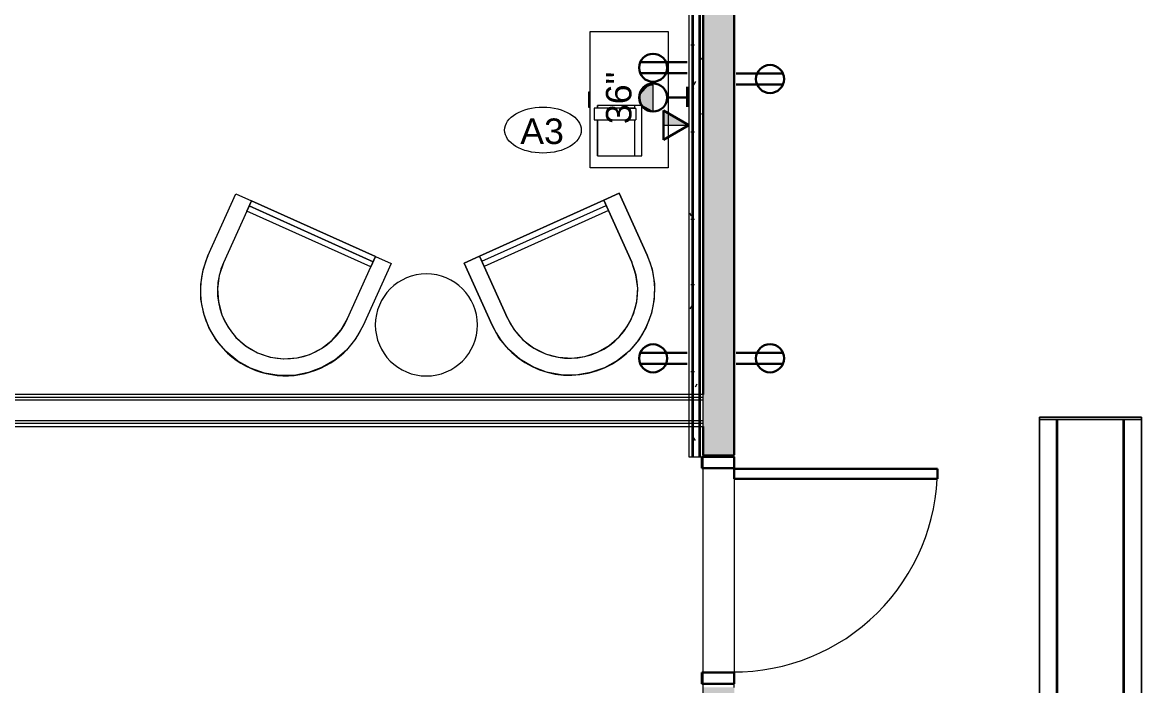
# Model space of a CAD drawing. Header units: inches. Extents: x -1176 to 1482, y -2527 to 978.
# Drawn here: x 972.7 to 1170, y 359.3 to 476.3 of the extents above; entities that cross this region are included whole.
import ezdxf

# ---------------------------------------------------------------- set-up
doc = ezdxf.new("R2010")
doc.units = ezdxf.units.IN
doc.header["$MEASUREMENT"] = 0
for name, color, linetype, lineweight in [('A-ANNO-NOTE', 131, 'Continuous', 40), ('A-DOOR', 31, 'Continuous', 18), ('A-DOOR-FRAM', 31, 'Continuous', 30), ('A-WALL', 113, 'Continuous', 18), ('A-WALL-PATT', 111, 'Continuous', 18), ('I-FURN', 30, 'Continuous', 9), ('I-WALL', 2, 'Continuous', 18), ('Q-SPCQ', 91, 'Continuous', 9), ('Q-SPCQ-IDEN', 132, 'Continuous', 9)]:
    doc.layers.add(name, color=color, linetype=linetype, lineweight=lineweight)
doc.styles.add('Arial', font='arial.ttf', dxfattribs={"height": 4.5})
doc.styles.add('Swis721 Lt BT', font='swissl.ttf', dxfattribs={"height": 4.5})
pattern_1 = [(0, (0, 0), (15.36, 3.84), [0.634, -10.886, 0.634, -10.886, -61.44]), (0, (0, 0), (15.36, 3.84), [-23.04, 0.634, -22.406, 0.634, -10.886, -26.88]), (0, (0, 0), (15.36, 3.84), [-57.6, 0.634, -7.046, 0.634, -18.566]), (120, (5.76, 1.92), (-11.005538, 11.38215), [0.634, -10.886, 0.634, -10.886, -61.44]), (120, (5.76, 1.92), (-11.005538, 11.38215), [-23.04, 0.634, -22.406, 0.634, -10.886, -26.88]), (120, (5.76, 1.92), (-11.005538, 11.38215), [-57.6, 0.634, -7.046, 0.634, -18.566]), (240, (7.68, 9.6), (-4.354462, -15.22215), [0.634, -10.886, 0.634, -10.886, -61.44]), (240, (7.68, 9.6), (-4.354462, -15.22215), [-23.04, 0.634, -22.406, 0.634, -10.886, -26.88]), (240, (7.68, 9.6), (-4.354462, -15.22215), [-57.6, 0.634, -7.046, 0.634, -18.566])]

# ---------------------------------------------------------------- blocks, each defined once
blk = doc.blocks.new('Bed_Side_Table_5122 - T-4-6544723-3rd Floor Power _ Signal')
at = {"layer": 'I-FURN'}
for p, q in [((-1.38, 10), (1.38, 10)), ((-1.38, 9.79), (-1.38, 10)), ((1.38, 10), (1.38, 9.79)), ((-12, 9.79), (-1.38, 9.79)), ((-12, -3.99), (-12, 9.79)), ((-1.38, 9.79), (1.38, 9.79)), ((1.38, 9.79), (12, 9.79)), ((12, 9.79), (12, -3.99)), ((12, -3.99), (-12, -3.99))]:
    blk.add_line(p, q, dxfattribs=at)
blk = doc.blocks.new('F-Chairs - LC-3-V32-3rd Floor Power _ Signal')
at = {"layer": 'I-FURN'}
for p, q in [((-15, 27), (-12, 27)), ((-15, 15), (-15, 27)), ((-15, 15), (-15, 27)), ((-15, 27), (-12, 27)), ((-15, 15), (-15, 27)), ((-15, 27), (-12, 27)), ((-12, 27), (-12, 15)), ((-12, 27), (12, 27)), ((-12, 27), (12, 27)), ((-12, 27), (12, 27)), ((12, 27), (-12, 27)), ((-12, 25), (-12, 27)), ((-12, 27), (-12, 26)), ((-12, 27), (-12, 15)), ((-12, 27), (-12, 15)), ((12, 26), (-12, 26)), ((-12, 26), (-12, 25)), ((-12, 26), (12, 26)), ((12, 27), (15, 27)), ((12, 15), (12, 27)), ((12, 27), (15, 27)), ((12, 27), (15, 27)), ((12, 26), (12, 27)), ((12, 27), (12, 25)), ((12, 15), (12, 27)), ((12, 15), (12, 27)), ((12, 25), (12, 26)), ((15, 27), (15, 15)), ((15, 27), (15, 15)), ((15, 27), (15, 15)), ((12, 25), (-12, 25))]:
    blk.add_line(p, q, dxfattribs=at)
at = {"layer": 'I-FURN', "flags": 128}
for points in [[(15, 15), (14.77, 12.4), (14.1, 9.87), (12.99, 7.5), (11.49, 5.36), (9.64, 3.51), (7.5, 2.01), (5.13, 0.9), (2.6, 0.23), (0, 0), (-2.6, 0.23), (-5.13, 0.9), (-7.5, 2.01), (-9.64, 3.51), (-11.49, 5.36), (-12.99, 7.5), (-14.1, 9.87), (-14.77, 12.4), (-15, 15)], [(-12, 15), (-11.77, 12.66), (-11.09, 10.41), (-9.98, 8.33), (-8.49, 6.51), (-6.67, 5.02), (-4.59, 3.91), (-2.34, 3.23), (0, 3), (2.34, 3.23), (4.59, 3.91), (6.67, 5.02), (8.49, 6.51), (9.98, 8.33), (11.09, 10.41), (11.77, 12.66), (12, 15)]]:
    blk.add_lwpolyline(points, dxfattribs=at)
at = {"layer": 'I-FURN'}
for radius, end in [(15, 0), (15, 0), (12, 360), (12, 360)]:
    blk.add_arc((0, 15), radius, 180, end, dxfattribs=at)
blk = doc.blocks.new('F-Chairs - LC-3-V33-3rd Floor Power _ Signal')
at = {"layer": 'I-FURN'}
for p, q in [((-15, -15), (-15, -27)), ((-15, -27), (-15, -15)), ((-15, -27), (-15, -15)), ((-12, -27), (-12, -15)), ((-12, -15), (-12, -27)), ((-12, -15), (-12, -27)), ((12, -15), (12, -27)), ((12, -27), (12, -15)), ((12, -27), (12, -15)), ((15, -27), (15, -15)), ((15, -15), (15, -27)), ((15, -15), (15, -27)), ((-12, -27), (-12, -25)), ((-12, -25), (-12, -26)), ((-12, -25), (12, -25)), ((12, -26), (12, -25)), ((12, -25), (12, -27)), ((-15, -27), (-12, -27)), ((-12, -27), (-15, -27)), ((-12, -27), (-15, -27)), ((12, -26), (-12, -26)), ((-12, -26), (-12, -27)), ((12, -26), (-12, -26)), ((12, -27), (-12, -27)), ((12, -27), (-12, -27)), ((-12, -27), (12, -27)), ((12, -27), (-12, -27)), ((12, -27), (12, -26)), ((12, -27), (15, -27)), ((15, -27), (12, -27)), ((15, -27), (12, -27))]:
    blk.add_line(p, q, dxfattribs=at)
at = {"layer": 'I-FURN', "flags": 128}
for points in [[(-15, -15), (-14.77, -12.4), (-14.1, -9.87), (-12.99, -7.5), (-11.49, -5.36), (-9.64, -3.51), (-7.5, -2.01), (-5.13, -0.9), (-2.6, -0.23), (0, 0), (2.6, -0.23), (5.13, -0.9), (7.5, -2.01), (9.64, -3.51), (11.49, -5.36), (12.99, -7.5), (14.1, -9.87), (14.77, -12.4), (15, -15)], [(12, -15), (11.77, -12.66), (11.09, -10.41), (9.98, -8.33), (8.49, -6.51), (6.67, -5.02), (4.59, -3.91), (2.34, -3.23), (0, -3), (-2.34, -3.23), (-4.59, -3.91), (-6.67, -5.02), (-8.49, -6.51), (-9.98, -8.33), (-11.09, -10.41), (-11.77, -12.66), (-12, -15)]]:
    blk.add_lwpolyline(points, dxfattribs=at)
at = {"layer": 'I-FURN'}
for radius, start in [(15, 360), (15, 360), (12, 0), (12, 0)]:
    blk.add_arc((0, -15), radius, start, 180, dxfattribs=at)
blk = doc.blocks.new('Table-Dining Round - 18_ Diameter - 18_ H-6411050-3rd Floor Power _ Signal')
at = {"layer": 'I-FURN'}
for start, end in [(90, 270), (270, 90)]:
    blk.add_arc((4.08, -7.28), 9, start, end, dxfattribs=at)
blk = doc.blocks.new('Speaker_Phone_6931 - Phone-6780614-3rd Floor Power _ Signal')
at = {"layer": 'Q-SPCQ'}
for p, q in [((-7.79, 12.24), (-14.18, 12.24)), ((-14.18, 12.24), (-14.18, 4.45)), ((-14.18, 12.24), (-7.79, 12.24)), ((-14.18, 12.24), (-14.18, 4.45)), ((-5.77, 12.85), (-7.79, 12.85)), ((-7.79, 12.85), (-7.79, 12.24)), ((-5.77, 12.85), (-7.79, 12.85)), ((-7.79, 12.85), (-7.79, 5.69)), ((-5.79, 12.24), (-5.3, 12.24)), ((-5.77, 12.24), (-5.77, 12.85)), ((-5.77, 5.69), (-5.77, 12.85)), ((-5.3, 12.24), (-5.77, 12.24)), ((-5.3, 4.45), (-5.3, 12.24)), ((-5.3, 4.45), (-5.3, 12.24)), ((-7.79, 6.51), (-7.79, 5.51)), ((-5.79, 5.51), (-5.79, 6.51)), ((-14.18, 5.69), (-7.79, 5.69)), ((-14.18, 4.45), (-5.3, 4.45)), ((-14.18, 4.45), (-5.3, 4.45)), ((-5.79, 5.51), (-7.79, 5.51)), ((-5.79, 5.69), (-5.3, 5.69))]:
    blk.add_line(p, q, dxfattribs=at)
blk = doc.blocks.new('Single Flush - D13 3_ X 8_-8260079-3rd Floor Power _ Signal')
at = {"layer": 'A-DOOR', "lineweight": 30}
for p, q in [((16.15625, -2.75), (17.90625, -2.75)), ((16.15625, -38.5625), (16.15625, -2.75)), ((17.90625, -2.75), (17.90625, -38.5625)), ((17.90625, -38.5625), (16.15625, -38.5625))]:
    blk.add_line(p, q, dxfattribs=at)
at = {"layer": 'A-DOOR', "lineweight": 9}
blk.add_arc((17.90625, -2.75), 35.8125, 179.5, 270, dxfattribs=at)
at = {"layer": 'A-DOOR-FRAM'}
for p, q in [((-20, 3), (-20, -2.75)), ((-20, 3), (-18, 3)), ((-18, 3), (-18, -2.75)), ((18.000004, 3), (18.000004, -2.75)), ((18.000004, 3), (20.000004, 3)), ((20.000004, 3), (20.000004, -2.75)), ((-20, -2.75), (-18, -2.75)), ((18.000004, -2.75), (20.000004, -2.75))]:
    blk.add_line(p, q, dxfattribs=at)
blk = doc.blocks.new('Ayre_Bench_____-_HighTower_13282 - Slat-7497042-3rd Floor Power _ Signal')
at = {"layer": 'I-FURN'}
for p, q in [((30, 7.37), (-30, 7.37)), ((-30, 7.37), (-30, -10.63)), ((-30, -10.63), (-30, 7.37)), ((-30, 7.37), (30, 7.37)), ((-29.63, 7.37), (-30, 7.37)), ((-30, 7.37), (-29.63, 7.37)), ((-30, 7.37), (-30, -10.63)), ((-30, 7.37), (-30, -10.63)), ((-29.63, -10.63), (-29.63, 7.37)), ((-29.63, 7.37), (-29.63, 4.37)), ((29.62, 7.37), (30, 7.37)), ((30, 7.37), (29.62, 7.37)), ((29.62, 4.37), (29.62, 7.37)), ((29.62, 7.37), (29.62, -10.63)), ((30, -10.63), (30, 7.37)), ((30, 7.37), (30, -10.63)), ((30, 7.37), (30, -10.63)), ((30, 7.37), (30, -10.63)), ((-29.63, 4.37), (-29.63, 4.12)), ((29.62, 4.37), (-29.63, 4.37)), ((-29.63, 4.37), (-29.63, -7.63)), ((-29.63, 4.12), (29.62, 4.12)), ((-29.63, -7.63), (-29.63, 4.37)), ((-29.63, 4.37), (29.62, 4.37)), ((-29.63, 4.12), (-29.63, -7.38)), ((-29.63, 4.12), (29.62, 4.12)), ((29.62, 4.37), (29.62, -7.63)), ((29.62, 4.12), (29.62, 4.37)), ((29.62, -7.63), (29.62, 4.37)), ((29.62, -7.38), (29.62, 4.12)), ((-29.63, -7.38), (-29.63, -7.63)), ((-29.63, -7.38), (29.62, -7.38)), ((-29.63, -7.63), (29.62, -7.63)), ((-29.63, -7.38), (29.62, -7.38)), ((-29.63, -7.63), (29.62, -7.63)), ((-29.63, -7.63), (-29.63, -10.63)), ((29.62, -7.63), (29.62, -7.38)), ((29.62, -10.63), (29.62, -7.63)), ((-30, -10.63), (30, -10.63)), ((30, -10.63), (-30, -10.63)), ((-29.63, -10.63), (-30, -10.63)), ((-30, -10.63), (-29.63, -10.63)), ((29.62, -10.63), (30, -10.63)), ((30, -10.63), (29.62, -10.63))]:
    blk.add_line(p, q, dxfattribs=at)
blk = doc.blocks.new('Appliance_Specialty Equipment Tag - Standard-3515593-3rd Floor Power _ Signal')
at = {"layer": 'Q-SPCQ-IDEN'}
blk.add_ellipse((-0.0499, 0.0037), major_axis=(-0.1406, 0), ratio=0.600473, dxfattribs=at)

msp = doc.modelspace()

# ---------------------------------------------------------------- hatches: boundary and pattern name
at = {"layer": 'A-ANNO-NOTE', "lineweight": 9}
for points in [[(1083.85, 460.71), (1083.07, 465.07), (1081.65, 463.47)], [(1081.65, 463.47), (1083.07, 465.07), (1081.92, 464.13)], [(1081.92, 464.13), (1083.07, 465.07), (1082.32, 464.62)], [(1082.38, 464.67), (1083.07, 465.07), (1082.85, 464.98)], [(1083.85, 460.71), (1083.85, 465.21), (1083.07, 465.07)], [(1083.07, 465.07), (1083.85, 465.21), (1083.45, 465.17)], [(1083.85, 460.71), (1083.93, 460.71), (1083.85, 465.21)], [(1083.93, 460.71), (1083.93, 465.21), (1083.85, 465.21)], [(1081.6, 462.68), (1081.65, 463.47), (1081.59, 462.84)], [(1081.92, 461.78), (1081.65, 463.47), (1081.6, 462.68)], [(1081.92, 461.78), (1081.6, 462.68), (1081.67, 462.37)], [(1083.85, 460.71), (1081.65, 463.47), (1081.92, 461.78)], [(1083.85, 460.71), (1081.92, 461.78), (1082.85, 460.94)], [(1082.85, 460.94), (1081.92, 461.78), (1082.32, 461.29)], [(1083.85, 460.71), (1082.85, 460.94), (1083.22, 460.79)], [(1085.77, 458.17), (1090.24, 458.17), (1085.77, 460.74), (1085.77, 458.53)]]:
    msp.add_hatch(color=256, dxfattribs=at).paths.add_polyline_path(points, flags=0)
at = {"layer": 'A-WALL-PATT', "lineweight": 9}
h = msp.add_hatch(dxfattribs=at)
h.set_pattern_fill('FP_1', color=256, style=0, pattern_type=2)
h.set_pattern_definition(pattern_1)
h.paths.add_polyline_path([(1090.24, 399.67), (1090.74, 399.67), (1090.74, 566.64), (1090.24, 566.64), (1090.24, 428.36)], flags=0)
h = msp.add_hatch(dxfattribs=at)
h.set_pattern_fill('FP_1', color=256, style=0, pattern_type=2)
h.set_pattern_definition(pattern_1)
h.paths.add_polyline_path([(1090.99, 399.67), (1091.99, 399.67), (1091.99, 566.64), (1090.99, 566.64), (1090.99, 428.36)], flags=0)
h = msp.add_hatch(dxfattribs=at)
h.set_pattern_fill('FP_1', color=256, style=0, pattern_type=2)
h.set_pattern_definition(pattern_1)
h.paths.add_polyline_path([(1092.24, 399.67), (1092.74, 399.67), (1092.74, 566.64), (1092.24, 566.64), (1092.24, 428.36)], flags=0)
h = msp.add_hatch(color=7, dxfattribs=at)
h.paths.add_polyline_path([(1098.24, 113.89), (1098.24, 359.01), (1092.74, 359.01), (1092.74, 113.89)], flags=0)
h.paths.add_polyline_path([(1098.24, 400.01), (1098.24, 566.64), (1092.74, 566.64), (1092.74, 400.01)], flags=0)

# ---------------------------------------------------------------- linework, layer by layer
at = {"layer": 'A-ANNO-NOTE', "lineweight": 30}
for p, q in [((1089.91, 469.25), (1081.65, 469.25)), ((1089.91, 467.34), (1081.65, 467.34)), ((1098.56, 467.25), (1106.83, 467.25)), ((1089.91, 461.41), (1089.91, 464.91)), ((1098.56, 465.34), (1106.83, 465.34)), ((1089.91, 463.04), (1086.4, 463.04)), ((1090.24, 458.17), (1085.77, 460.74)), ((1085.77, 455.59), (1085.77, 460.74)), ((1090.24, 458.17), (1085.77, 455.59)), ((1089.91, 418.01), (1081.65, 418.01)), ((1098.56, 418.02), (1106.83, 418.02)), ((1089.91, 416.09), (1081.65, 416.09)), ((1098.56, 416.1), (1106.83, 416.1))]:
    msp.add_line(p, q, dxfattribs=at)
at = {"layer": 'A-ANNO-NOTE', "lineweight": 9}
for p, q in [((1083.93, 460.71), (1083.93, 465.21)), ((1090.24, 458.17), (1085.77, 460.74)), ((1085.77, 460.74), (1085.77, 458.17)), ((1085.77, 458.17), (1090.24, 458.17))]:
    msp.add_line(p, q, dxfattribs=at)
at = {"layer": 'A-ANNO-NOTE', "lineweight": 30}
for centre, radius in [((1083.93, 468.29), 2.47), ((1104.54, 466.3), 2.48), ((1083.93, 463.04), 2.47), ((1083.93, 417.05), 2.47), ((1104.54, 417.06), 2.48)]:
    msp.add_circle(centre, radius, dxfattribs=at)
at = {"layer": 'A-ANNO-NOTE', "lineweight": 9}
msp.add_arc((1083.84, 462.96), 2.25, 87.6427, 272.3573, dxfattribs=at)
at = {"layer": 'A-WALL'}
for p, q in [((1090.74, 566.64), (1090.74, 399.67)), ((1090.99, 566.64), (1090.99, 399.67)), ((1091.99, 566.64), (1091.99, 399.67)), ((1092.24, 566.64), (1092.24, 399.67)), ((1092.74, 410.17), (883.74, 410.17)), ((1092.74, 409.67), (883.74, 409.67)), ((1092.74, 406.05), (883.74, 406.05)), ((1092.74, 405.55), (883.74, 405.55))]:
    msp.add_line(p, q, dxfattribs=at)
at = {"layer": 'I-WALL'}
for p, q in [((1090.24, 566.64), (1090.24, 399.67)), ((1092.74, 410.67), (883.74, 410.67)), ((1092.74, 399.67), (1092.74, 410.67)), ((883.74, 405.05), (1092.74, 405.05)), ((1090.24, 399.67), (1098.24, 399.67)), ((1098.24, 399.67), (1098.24, 400.01)), ((1098.24, 359.67), (1092.74, 359.67)), ((1092.74, 269.1), (1092.74, 359.67)), ((1098.24, 359.01), (1098.24, 359.67))]:
    msp.add_line(p, q, dxfattribs=at)
at = {"layer": 'I-WALL', "color": 8, "lineweight": 30}
for p, q in [((1092.74, 566.64), (1092.74, 410.67)), ((1098.24, 400.01), (1098.24, 566.64)), ((1092.74, 405.05), (1092.74, 400.01))]:
    msp.add_line(p, q, dxfattribs=at)
at = {"layer": 'I-WALL', "lineweight": 9}
for p, q in [((1092.74, 400.01), (1098.24, 400.01)), ((1092.74, 359.67), (1092.74, 399.67)), ((1098.24, 399.67), (1098.24, 359.67))]:
    msp.add_line(p, q, dxfattribs=at)

# ---------------------------------------------------------------- block references
at = {"layer": 'A-DOOR', "rotation": 89.99999999999991}
msp.add_blockref('Single Flush - D13 3_ X 8_-8260079-3rd Floor Power _ Signal', (1095.49, 379.67), dxfattribs=at)
at = {"layer": 'I-FURN'}
for name, p, rotation in [('Bed_Side_Table_5122 - T-4-6544723-3rd Floor Power _ Signal', (1082.62, 462.66), 89.9999999999998), ('F-Chairs - LC-3-V32-3rd Floor Power _ Signal', (1012.97, 415.3), 335.7386598910854), ('F-Chairs - LC-3-V33-3rd Floor Power _ Signal', (1075.38, 415.39), 204.2613401089145), ('Ayre_Bench_____-_HighTower_13282 - Slat-7497042-3rd Floor Power _ Signal', (1159.42, 376.67), 89.9999999999997)]:
    msp.add_blockref(name, p, dxfattribs=dict(at, rotation=rotation))
msp.add_blockref('Table-Dining Round - 18_ Diameter - 18_ H-6411050-3rd Floor Power _ Signal', (1039.88, 430.22), dxfattribs=at)
at = {"layer": 'Q-SPCQ', "rotation": 90.00000000000001}
msp.add_blockref('Speaker_Phone_6931 - Phone-6780614-3rd Floor Power _ Signal', (1086.39, 466.91), dxfattribs=at)
at = {"layer": 'Q-SPCQ-IDEN', "xscale": 47.99999999999997, "yscale": 47.99999999999997, "zscale": 47.99999999999997}
msp.add_blockref('Appliance_Specialty Equipment Tag - Standard-3515593-3rd Floor Power _ Signal', (1066.9, 457.11), dxfattribs=at)

# ---------------------------------------------------------------- texts
at = {"layer": 'A-ANNO-NOTE', "lineweight": 9, "insert": (1075.61, 458.36), "char_height": 4.5, "width": 10.302, "attachment_point": 1, "rotation": 90, "style": 'Swis721 Lt BT'}
msp.add_mtext('36"', dxfattribs=at)
at = {"layer": 'Q-SPCQ-IDEN', "insert": (1060.51, 459.34), "char_height": 4.5, "width": 9.393, "attachment_point": 1, "style": 'Arial'}
msp.add_mtext('A3', dxfattribs=at)

doc.saveas('drawing.dxf')
